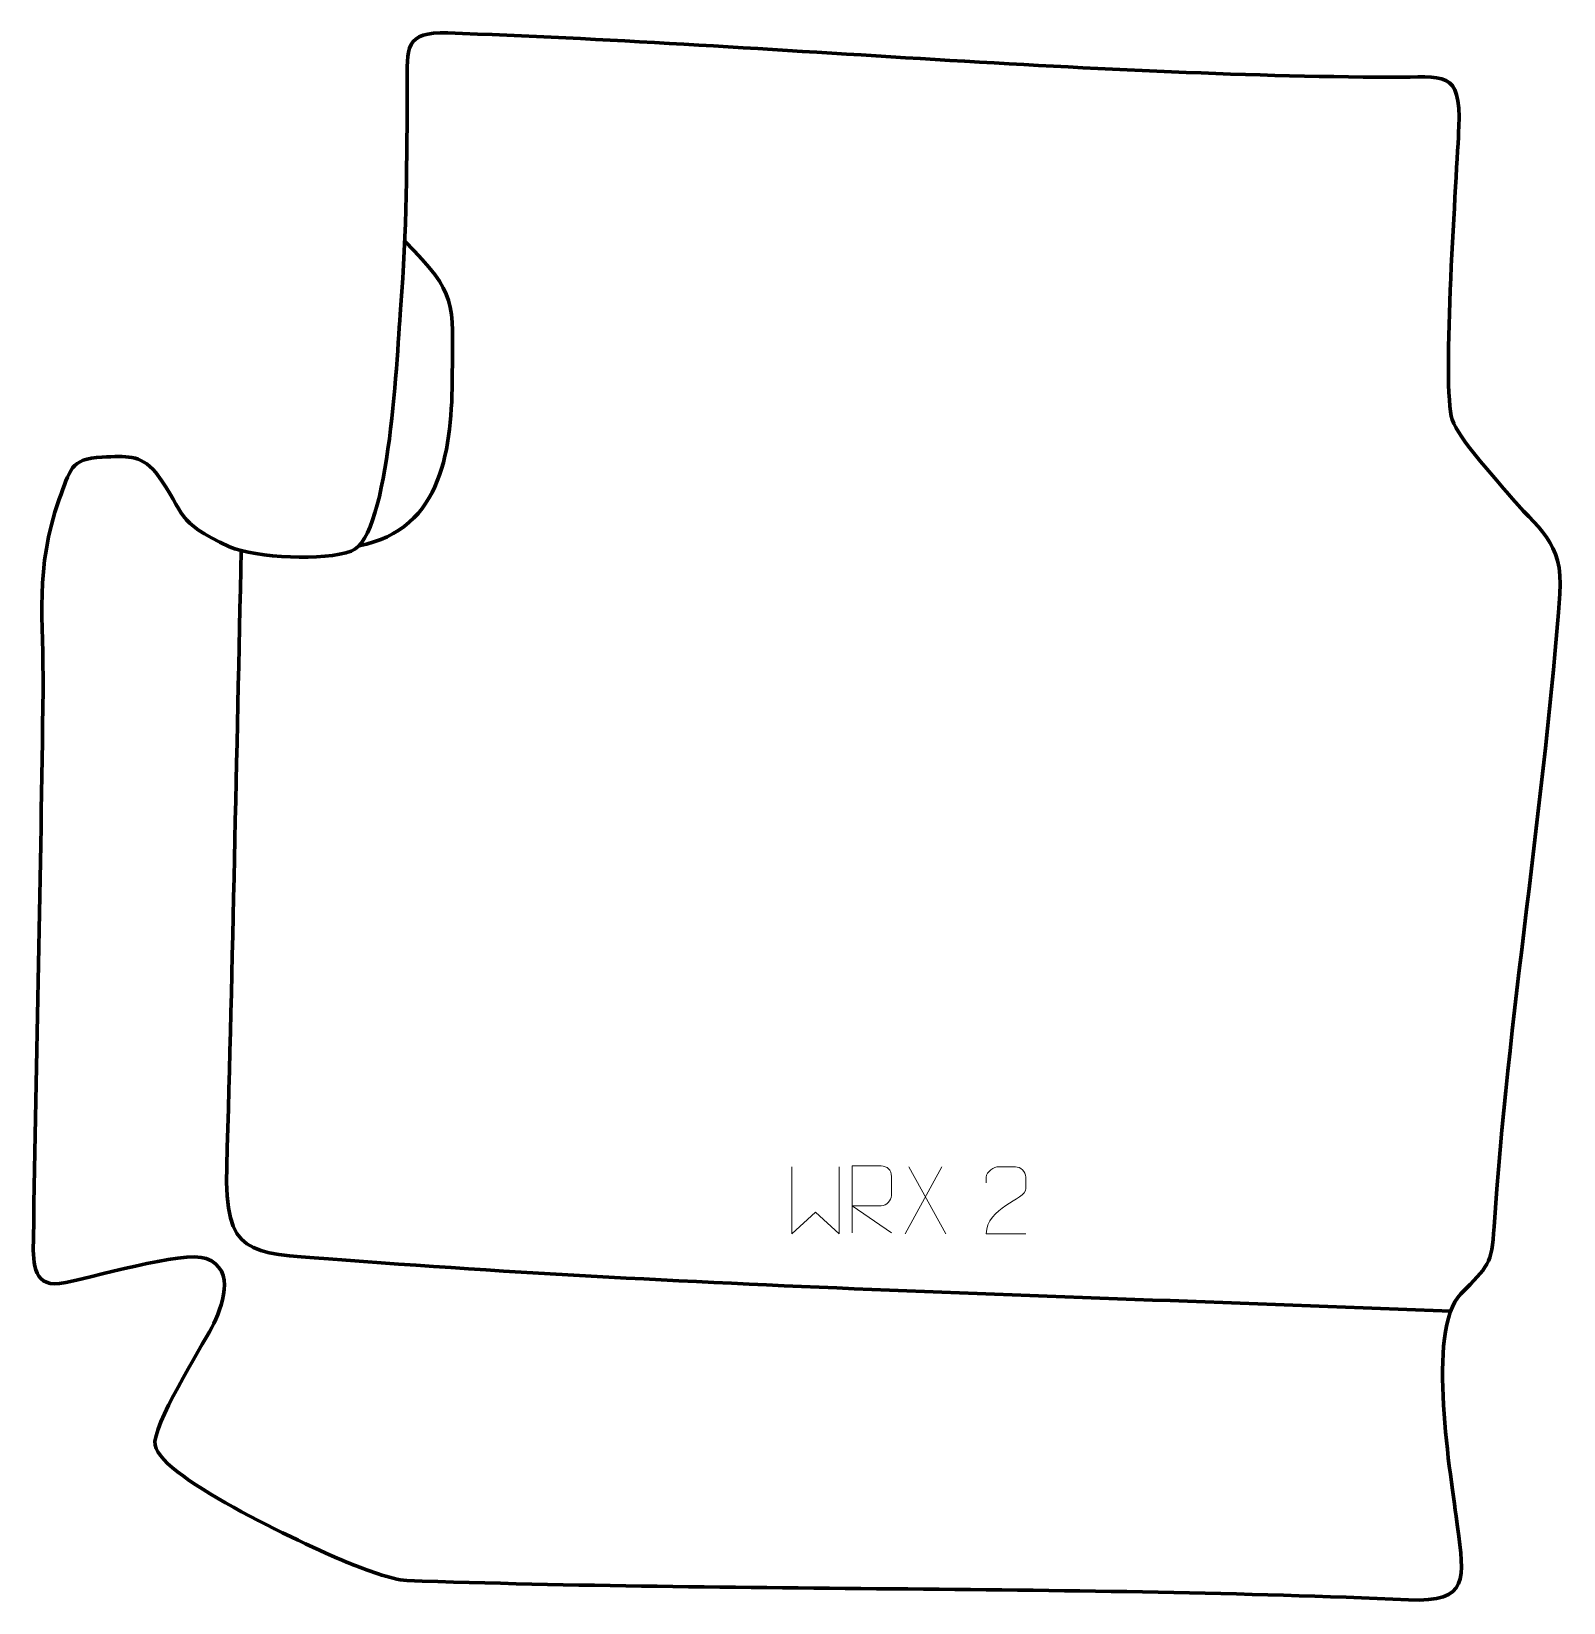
# Model space of a CAD drawing. Header units: millimetres. Extents: x -537 to 33, y 116 to 700.
import ezdxf

# ---------------------------------------------------------------- set-up
doc = ezdxf.new("R2010")
doc.units = ezdxf.units.MM
doc.header["$MEASUREMENT"] = 0
doc.layers.add('layer 2', color=7, linetype='Continuous')
doc.layers.add('layer 3', color=7, linetype='Continuous')

msp = doc.modelspace()

# ---------------------------------------------------------------- linework, layer by layer
at = {"layer": 'layer 2', "color": 142, "lineweight": 158}
for points, knots in [([(-398.4144, 622.404), (-378.4776, 602.3692), (-380.6595, 600.0406), (-380.7055, 572.659), (-380.7055, 572.659), (-380.75, 546.1869), (-383.9399, 515.0034), (-415.4509, 509.0332)], [0, 0, 0, 0, 0.33333333, 0.33333333, 0.33333333, 0.33333333, 1, 1, 1, 1]), ([(-459.283, 507.2199), (-461.009, 430.7868), (-462.4495, 354.3627), (-464.6628, 277.94), (-464.6628, 277.94), (-465.625, 244.7171), (-456.3061, 245.8837), (-426.7636, 243.593), (-426.7636, 243.593), (-287.8369, 232.8223), (-148.1815, 229.8266), (-8.9808, 224.1075)], [0, 0, 0, 0, 0.25, 0.25, 0.25, 0.25, 0.5, 0.5, 0.5, 0.5, 1, 1, 1, 1])]:
    msp.add_open_spline(points, degree=3, knots=knots, dxfattribs=at)
at = {"layer": 'layer 3', "color": 242, "lineweight": 158}
msp.add_open_spline([(31.6425, 491.1318), (33.0554, 511.2487), (23.6566, 514.7086), (11.8118, 529.0617), (11.8118, 529.0617), (6.4333, 535.5706), (-5.8989, 548.8343), (-8.3899, 555.9914), (-8.3899, 555.9914), (-12.465, 567.6999), (-6.6038, 648.4032), (-5.9294, 664.9973), (-5.9294, 664.9973), (-5.0586, 686.5238), (-11.6601, 683.3386), (-30.5573, 683.4312), (-30.5573, 683.4312), (-147.4873, 684.0038), (-265.2975, 695.872), (-382.3336, 699.9253), (-382.3336, 699.9253), (-398.5927, 700.4884), (-397.492, 694.3527), (-397.4886, 680.2711), (-397.4886, 680.2711), (-397.5414, 654.0131), (-397.6868, 624.7649), (-399.8495, 598.7092), (-399.8495, 598.7092), (-401.1933, 582.5187), (-403.7624, 512.4079), (-418.305, 507.0205), (-418.305, 507.0205), (-428.0828, 503.3982), (-453.9222, 504.4519), (-463.6165, 508.6423), (-463.6165, 508.6423), (-484.7887, 518.7383), (-478.9779, 519.6711), (-491.0341, 536.3157), (-491.0341, 536.3157), (-497.2636, 543.3609), (-501.9281, 542.2379), (-511.0698, 542.0693), (-511.0698, 542.0693), (-523.1003, 541.4878), (-522.9851, 537.005), (-527.0232, 526.3706), (-527.0232, 526.3706), (-536.2834, 500.1337), (-532.7696, 482.0248), (-533.0763, 455.1805), (-533.0763, 455.1805), (-533.8521, 387.2609), (-535.6502, 319.3393), (-536.641, 251.4275), (-536.641, 251.4275), (-536.7566, 243.5035), (-537.3935, 233.2755), (-526.9673, 234.4055), (-526.9673, 234.4055), (-515.6936, 236.1869), (-480.7798, 246.9419), (-472.3104, 243.7209), (-472.3104, 243.7209), (-461.0092, 239.4229), (-466.3946, 225.6861), (-470.1653, 218.1008), (-470.1653, 218.1008), (-474.3707, 210.5328), (-492.6013, 181.0129), (-491.379, 174.2411), (-491.379, 174.2411), (-489.1049, 161.6433), (-431.9312, 135.4862), (-418.7396, 130.1728), (-418.7396, 130.1728), (-413.1614, 127.9561), (-403.64, 124.2879), (-397.6769, 123.8818), (-397.6769, 123.8818), (-273.5209, 119.5713), (-148.7521, 122.1823), (-24.6786, 116.6787), (-24.6786, 116.6787), (-1.7361, 115.6611), (-3.9742, 124.732), (-6.4388, 143.8508), (-6.4388, 143.8508), (-8.7941, 162.6775), (-18.4315, 216.9895), (-5.1563, 230.5825), (-5.1563, 230.5825), (4.9796, 240.9609), (6.2762, 241.3931), (7.1816, 255.4987), (7.1816, 255.4987), (12.0037, 330.6244), (26.4498, 417.1963), (31.6425, 491.1318)], degree=3, knots=[0, 0, 0, 0, 0.03846154, 0.03846154, 0.03846154, 0.03846154, 0.07692308, 0.07692308, 0.07692308, 0.07692308, 0.11538462, 0.11538462, 0.11538462, 0.11538462, 0.15384615, 0.15384615, 0.15384615, 0.15384615, 0.19230769, 0.19230769, 0.19230769, 0.19230769, 0.23076923, 0.23076923, 0.23076923, 0.23076923, 0.26923077, 0.26923077, 0.26923077, 0.26923077, 0.30769231, 0.30769231, 0.30769231, 0.30769231, 0.34615385, 0.34615385, 0.34615385, 0.34615385, 0.38461538, 0.38461538, 0.38461538, 0.38461538, 0.42307692, 0.42307692, 0.42307692, 0.42307692, 0.46153846, 0.46153846, 0.46153846, 0.46153846, 0.5, 0.5, 0.5, 0.5, 0.53846154, 0.53846154, 0.53846154, 0.53846154, 0.57692308, 0.57692308, 0.57692308, 0.57692308, 0.61538462, 0.61538462, 0.61538462, 0.61538462, 0.65384615, 0.65384615, 0.65384615, 0.65384615, 0.69230769, 0.69230769, 0.69230769, 0.69230769, 0.73076923, 0.73076923, 0.73076923, 0.73076923, 0.76923077, 0.76923077, 0.76923077, 0.76923077, 0.80769231, 0.80769231, 0.80769231, 0.80769231, 0.84615385, 0.84615385, 0.84615385, 0.84615385, 0.88461538, 0.88461538, 0.88461538, 0.88461538, 0.92307692, 0.92307692, 0.92307692, 0.92307692, 1, 1, 1, 1], dxfattribs=at)
at = {"layer": 'layer 3', "color": 250, "lineweight": 9}
for points, knots in [([(-254.2896, 277.8155), (-254.2896, 277.8155), (-254.2896, 252.8575), (-254.2896, 252.8575), (-254.2896, 252.8575), (-254.2896, 252.8575), (-245.4469, 260.9222), (-245.4469, 260.9222), (-245.4469, 260.9222), (-245.4469, 260.9222), (-236.6045, 252.8581), (-236.6045, 252.8581), (-236.6045, 252.8581), (-236.6045, 252.8581), (-236.6045, 277.8155), (-236.6045, 277.8155)], [0, 0, 0, 0, 0.2, 0.2, 0.2, 0.2, 0.4, 0.4, 0.4, 0.4, 0.6, 0.6, 0.6, 0.6, 1, 1, 1, 1]), ([(-231.8649, 253.2444), (-231.8649, 253.2444), (-231.8649, 278.1979), (-231.8649, 278.1979), (-231.8649, 278.1979), (-228.2701, 278.1979), (-224.6746, 278.1979), (-221.0794, 278.1979), (-221.0794, 278.1979), (-218.7541, 278.1602), (-217.1968, 276.6702), (-217.2009, 274.3038), (-217.2009, 274.3038), (-217.2013, 272.2683), (-217.2013, 269.2089), (-217.2009, 267.1729), (-217.2009, 267.1729), (-217.2074, 265.2974), (-219.0197, 263.3556), (-221.0292, 263.3365), (-221.0292, 263.3365), (-221.0292, 263.3365), (-231.8649, 263.3365), (-231.8649, 263.3365), (-231.8649, 263.3365), (-231.8649, 263.3365), (-217.2102, 253.2444), (-217.2102, 253.2444)], [0, 0, 0, 0, 0.125, 0.125, 0.125, 0.125, 0.25, 0.25, 0.25, 0.25, 0.375, 0.375, 0.375, 0.375, 0.5, 0.5, 0.5, 0.5, 0.625, 0.625, 0.625, 0.625, 0.75, 0.75, 0.75, 0.75, 1, 1, 1, 1]), ([(-167.1543, 252.9003), (-172.0687, 252.9006), (-176.9831, 252.9006), (-181.8972, 252.9003), (-181.8972, 252.9003), (-181.8972, 262.8326), (-167.2462, 265.4738), (-167.1543, 269.7841), (-167.1543, 269.7841), (-167.1546, 271.2082), (-167.1546, 272.6319), (-167.1543, 274.0552), (-167.1543, 274.0552), (-167.1712, 276.1323), (-169.294, 277.8571), (-170.965, 277.8744), (-170.965, 277.8744), (-173.0382, 277.874), (-175.1111, 277.874), (-177.1835, 277.8744), (-177.1835, 277.8744), (-179.0056, 277.8909), (-181.8303, 276.0988), (-181.8972, 274.0052), (-181.8972, 274.0052), (-181.8972, 274.0052), (-181.8972, 271.9504), (-181.8972, 271.9504)], [0, 0, 0, 0, 0.125, 0.125, 0.125, 0.125, 0.25, 0.25, 0.25, 0.25, 0.375, 0.375, 0.375, 0.375, 0.5, 0.5, 0.5, 0.5, 0.625, 0.625, 0.625, 0.625, 0.75, 0.75, 0.75, 0.75, 1, 1, 1, 1])]:
    msp.add_open_spline(points, degree=3, knots=knots, dxfattribs=at)
for points in [[(-198.3827, 277.8642), (-198.3827, 277.8642), (-212.1233, 252.9684), (-212.1233, 252.9684)], [(-210.6687, 277.8642), (-210.6687, 277.8642), (-196.9281, 252.9107), (-196.9281, 252.9107)]]:
    msp.add_open_spline(points, degree=3, dxfattribs=at)

doc.saveas('drawing.dxf')
